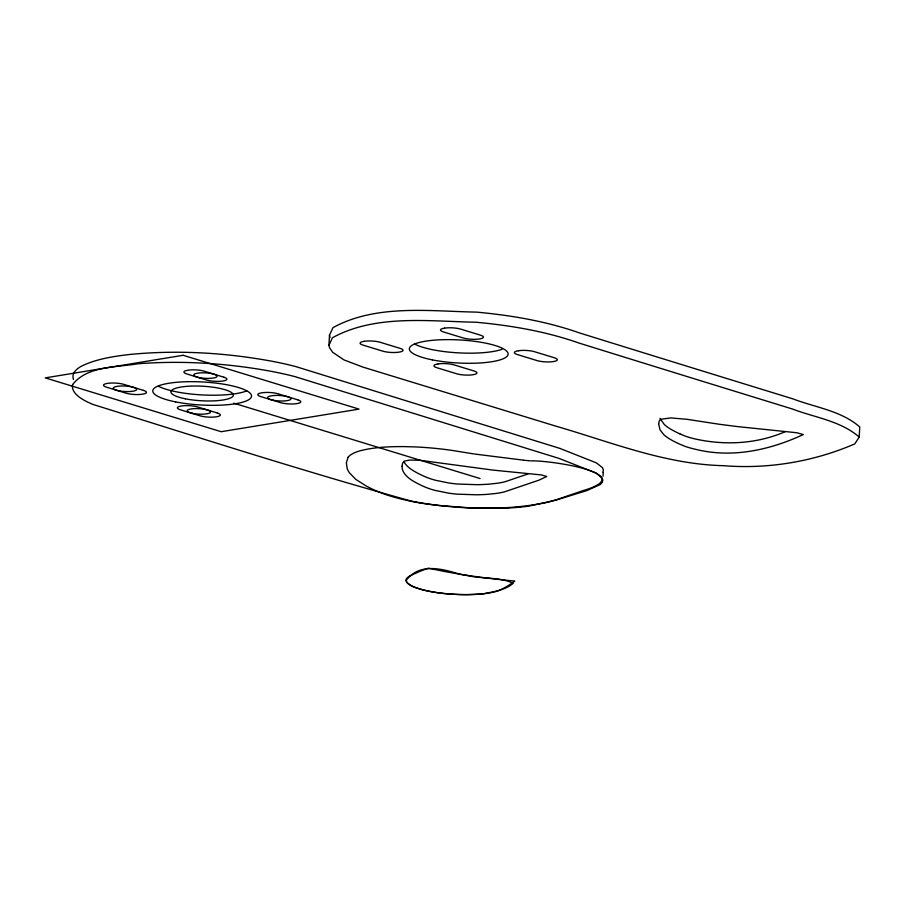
<?xml version="1.0" encoding="UTF-8"?>
<svg xmlns="http://www.w3.org/2000/svg" width="905" height="905" viewBox="0 0 905 905"><rect width="100%" height="100%" fill="white"/><g stroke="black" fill="none" stroke-linecap="round" stroke-linejoin="round"><path stroke-width="1.36" d="M328.945 345.325L329.488 335.212L332.972 327.644C376.141 303.956 429.185 311.263 476.494 312.112C511.472 315.336 546.416 321.275 579.619 332.972C650.684 355.043 721.794 377 792.916 398.867C815.269 407.465 841.265 410.712 859.75 426.968L859.207 437.081L854.761 443.914C813.482 461.708 768.209 469.276 723.367 465.679C665.198 464.322 610.909 442.081 555.783 426.131L362.679 367.023L343.945 359.885L332.621 352.26L329.488 347.554L328.945 345.325L332.429 337.757C375.586 314.069 428.631 321.365 475.951 322.225C510.929 325.449 545.862 331.377 579.076 343.085C650.141 365.156 721.24 387.114 792.373 408.981C814.726 417.578 840.722 420.825 859.207 437.081M603.035 476.222L603.239 472.433M602.866 472.195L603.386 469.967L602.481 467.67L596.429 462.896L559.799 448.371L295.652 366.548A146.859 34.288 3.1 0 0 270.278 360.937C223.908 352.531 176.373 349.873 129.438 354.5C113.634 356.378 97.548 358.765 82.955 365.439C77.728 367.871 70.952 372.883 73.463 379.489M348.052 457.308L346.344 462.817L347.192 468.586A224.44 52.388 3.1 0 0 349.522 472.908L355.801 479.39L366.095 485.951A232.178 54.198 3.1 0 0 377.747 491.528M556.971 499.537L582.096 490.94M556.53 499.684L548.95 501.992M583.012 490.634C641.068 473.654 548.871 460.045 530.941 460.894M527.954 473.96L505.16 481.698A49.356 11.527 3.1 0 1 496.517 483.349L488.587 484.175A54.13 12.636 3.1 0 1 476.878 484.673L457.896 484.051A36.528 8.53 3.1 0 1 449.004 483.021L435.791 480.329A53.746 12.546 3.1 0 1 429.366 478.394L425.735 476.992A174.586 40.759 3.1 0 1 414.004 471.12A127.922 29.865 3.1 0 1 406.345 465.102A168.884 39.424 3.1 0 1 403.766 461.335M785.223 431.674C757.157 443.857 725.572 445.588 695.809 439.117A53.927 12.591 3.1 0 1 685.108 436.052L679.813 433.834M547.944 502.252C505.703 510.997 461.742 509.379 419.309 502.829M529.889 460.803L529.368 460.758A72.988 17.037 3.1 0 1 527.796 460.611L527.547 460.588M527.049 460.532L526.303 460.464M525.398 460.362L523.452 460.147M522.954 460.091L474.458 454.016M473.462 453.869L453.382 450.622A92.457 21.584 3.1 0 0 415.406 446.912L404.49 446.618A69.018 16.109 3.1 0 0 392.182 446.731L389.342 446.844A66.676 15.566 3.1 0 0 363.957 449.876A67.456 15.747 3.1 0 0 361.287 450.532M418.461 502.682L417.205 502.456A108.804 25.397 3.1 0 1 377.905 491.517M233.807 403.189L480.091 478.553M659.949 418.404L664.247 424.434A127.413 29.741 3.1 0 0 670.571 429.072A173.805 40.578 3.1 0 0 679.813 433.834M329.488 335.212L330.031 337.441M409.954 576.021A318.673 74.391 3.1 0 1 428.303 568.193L443.326 571.247A212.573 49.628 3.1 0 0 497.286 579.302L514.707 581.089A318.673 74.391 3.1 0 1 500.974 589.608A49.47 11.55 3.1 0 1 436.38 592.504A49.47 11.55 3.1 0 1 409.897 576.01M348.142 457.319A75.398 17.602 3.1 0 1 361.095 450.486M246.714 390.881A49.47 11.55 3.1 0 1 202.358 394.931A49.47 11.55 3.1 0 1 158.364 386.22M502.117 349.285A49.47 11.55 3.1 0 1 457.07 352.78A49.47 11.55 3.1 0 1 414.388 343.889M402.069 466.211L402.227 468.485A168.884 39.424 3.1 0 0 405.813 475.216A127.922 29.865 3.1 0 0 413.449 481.234A174.586 40.759 3.1 0 0 425.192 487.105L428.823 488.508A53.746 12.546 3.1 0 0 435.248 490.442L448.461 493.123A36.528 8.53 3.1 0 0 457.353 494.164L476.324 494.786A54.13 12.636 3.1 0 0 488.044 494.288L495.974 493.463A49.356 11.527 3.1 0 0 504.617 491.811L538.871 480.193L546.733 476.516L541.439 474.933L493.078 470.114L419.501 460.215L409.524 460.068L404.761 461.041L402.657 463.009L402.069 466.211M658.659 423.834L659.971 429.728L663.693 434.547A127.413 29.741 3.1 0 0 670.028 439.185A173.805 40.578 3.1 0 0 679.259 443.948L684.553 446.165A53.927 12.591 3.1 0 0 695.266 449.231C731.953 458.507 769.85 450.079 803.312 434.547L796.728 432.737L737.948 426.64A597.436 139.472 3.1 0 1 718.853 424.196L686.827 419.286L670.752 417.929L660.774 419.264L659.225 420.961L658.659 423.834M72.626 384.546C71.325 389.84 75.568 394.342 79.47 397.261A123.747 28.892 3.1 0 0 93.091 404.478C198.953 437.511 304.668 471.584 411.549 501.155A93.724 21.878 3.1 0 0 439.389 505.51L471.426 507.954L502.909 508.225A86.744 20.249 3.1 0 0 529.12 506.076L556.699 499.911L586.712 490.623L600.388 484.48L602.323 482.308L602.832 480.08L601.938 477.783L595.886 472.998L559.245 458.484L295.098 376.661A146.859 34.288 3.1 0 0 269.724 371.05C226.307 363.143 181.882 360.416 137.843 363.776C116.259 367.521 87.344 365.744 72.626 384.546M406.232 580.331L407.012 582.673L411.175 585.637A53.768 12.557 3.1 0 0 416.866 588.035L419.603 588.929A47.433 11.075 3.1 0 0 448.36 593.906L454.717 594.314A54.436 12.704 3.1 0 0 467.444 594.619L479.005 594.189A38.134 8.903 3.1 0 0 483.926 593.691C493.825 591.689 505.533 589.992 513.192 583.329C499.684 576.734 482.422 579.098 467.591 575.614A67.083 15.657 3.1 0 1 459.966 574.256C441.878 568.702 419.637 562.571 406.232 580.331M183.115 355.292L45.25 377.883L221.171 431.708L359.025 409.117L183.115 355.292M364.161 341.321L363.776 341.389A11.46 2.67 3.1 0 0 363.097 345.133L382.792 351.163A11.46 2.67 3.1 0 0 398.958 352.147L399.343 352.09A11.46 2.67 3.1 0 0 400.033 348.346L380.326 342.316A11.46 2.67 3.1 0 0 364.161 341.321M444.581 328.142L444.197 328.21A11.46 2.67 3.1 0 0 443.507 331.954L463.213 337.984A11.46 2.67 3.1 0 0 479.379 338.968L479.763 338.911A11.46 2.67 3.1 0 0 480.442 335.167L460.747 329.137A11.46 2.67 3.1 0 0 444.581 328.142M438.043 363.934L437.658 363.991A11.46 2.67 3.1 0 0 436.979 367.747L456.686 373.776A11.46 2.67 3.1 0 0 472.84 374.76L473.225 374.693A11.46 2.67 3.1 0 0 473.915 370.948L454.208 364.919A11.46 2.67 3.1 0 0 438.043 363.934M518.463 350.755L518.079 350.812A11.46 2.67 3.1 0 0 517.4 354.568L537.095 360.597A11.46 2.67 3.1 0 0 553.26 361.581L553.645 361.514A11.46 2.67 3.1 0 0 554.335 357.769L534.629 351.74A11.46 2.67 3.1 0 0 518.463 350.755M223.874 377.204L204.168 371.174A11.46 2.67 3.1 0 0 188.659 370.1A18.417 4.299 3.1 0 0 187.618 370.258A11.46 2.67 3.1 0 0 186.939 374.003L206.645 380.032A11.46 2.67 3.1 0 0 222.811 381.016A18.417 4.299 3.1 0 0 223.795 380.847A11.46 2.67 3.1 0 0 223.874 377.204M297.756 399.818L278.05 393.788A11.46 2.67 3.1 0 0 262.541 392.702A18.417 4.299 3.1 0 0 261.511 392.861A11.46 2.67 3.1 0 0 260.821 396.616L280.527 402.635A11.46 2.67 3.1 0 0 296.693 403.63A18.417 4.299 3.1 0 0 297.677 403.46A11.46 2.67 3.1 0 0 297.756 399.818M143.454 390.383L123.747 384.353A11.46 2.67 3.1 0 0 108.238 383.279A18.417 4.299 3.1 0 0 107.209 383.437A11.46 2.67 3.1 0 0 106.519 387.182L126.225 393.211A11.46 2.67 3.1 0 0 142.39 394.195A18.417 4.299 3.1 0 0 143.375 394.026A11.46 2.67 3.1 0 0 143.454 390.383M217.336 412.997L197.641 406.967A11.46 2.67 3.1 0 0 182.12 405.881A18.417 4.299 3.1 0 0 181.091 406.04A11.46 2.67 3.1 0 0 180.4 409.795L200.107 415.814A11.46 2.67 3.1 0 0 216.272 416.809A18.417 4.299 3.1 0 0 217.268 416.639A11.46 2.67 3.1 0 0 217.336 412.997M192.595 413.381A11.72 2.738 3.1 0 0 210.56 412.103A11.72 2.738 3.1 0 0 193.455 408.687A11.72 2.738 3.1 0 0 192.595 413.381M273.016 400.202A11.72 2.738 3.1 0 0 290.98 398.924A11.72 2.738 3.1 0 0 273.876 395.508A11.72 2.738 3.1 0 0 273.016 400.202M199.134 377.6A11.72 2.738 3.1 0 0 217.098 376.322A11.72 2.738 3.1 0 0 199.994 372.905A11.72 2.738 3.1 0 0 199.134 377.6M118.713 390.779A11.72 2.738 3.1 0 0 136.678 389.501A11.72 2.738 3.1 0 0 119.573 386.084A11.72 2.738 3.1 0 0 118.713 390.779M175.649 401.899A49.47 11.55 3.1 0 0 251.5 396.514A49.47 11.55 3.1 0 0 179.269 382.08A49.47 11.55 3.1 0 0 175.649 401.899M185.412 398.811A31.245 7.297 3.1 0 0 233.309 395.406A31.245 7.297 3.1 0 0 187.697 386.288A31.245 7.297 3.1 0 0 185.412 398.811M432.319 359.873A49.47 11.55 3.1 0 0 508.078 354.443A49.47 11.55 3.1 0 0 435.746 340.042A49.47 11.55 3.1 0 0 432.319 359.873"/></g></svg>
